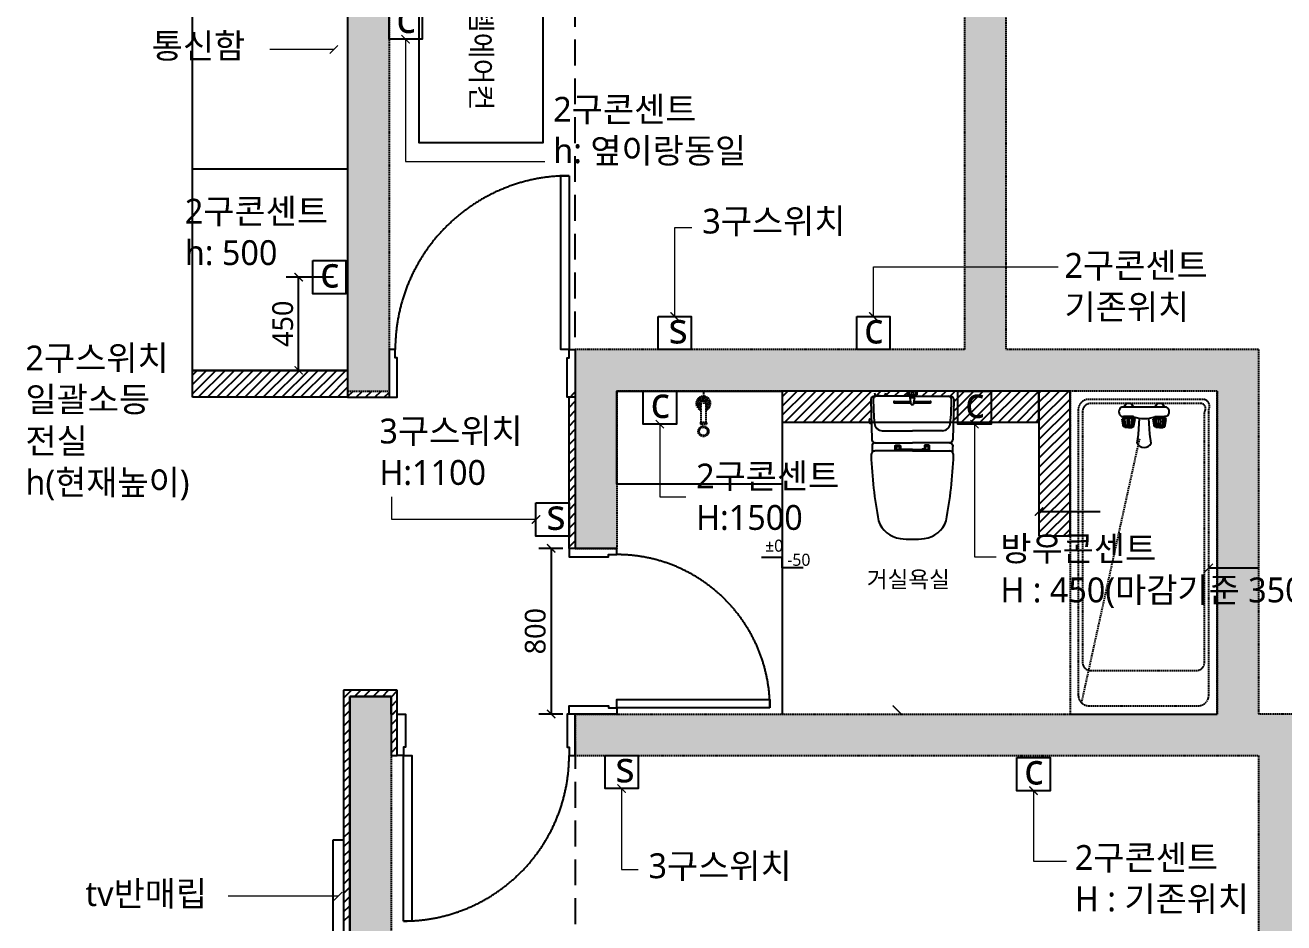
# Model space of a CAD drawing. Header units: millimetres. Extents: x 512 to 764439, y -71 to 559481.
# Drawn here: x 381699 to 387779, y 276392 to 280728 of the extents above; entities that cross this region are included whole.
import ezdxf

# ---------------------------------------------------------------- set-up
doc = ezdxf.new("R2010")
doc.units = ezdxf.units.MM
doc.header["$LTSCALE"] = 50
for name, pattern in [('CENTER2', [28.575, 19.05, -3.175, 3.175, -3.175]), ('HIDDEN', [0.375, 0.25, -0.125]), ('HIDDEN2', [0.1875, 0.125, -0.0625])]:
    doc.linetypes.add(name, pattern=pattern)
for name, color, linetype in [('#콘센트.스위치', 4, 'Continuous'), ('DIM', 7, 'Continuous'), ('fin', 5, 'Continuous'), ('hid', 8, 'HIDDEN2'), ('HL', 6, 'HIDDEN'), ('red', 10, 'Continuous'), ('WID', 4, 'Continuous')]:
    doc.layers.add(name, color=color, linetype=linetype)
doc.layers.add('text', color=7, linetype='Continuous', lineweight=0)
doc.styles.add('N 맑은고딕', font='malgun.ttf')
doc.styles.add('맑은 고딕', font='malgun.ttf')
doc.dimstyles.new('DH IN40', dxfattribs={"dimscale": 40, "dimtxt": 2.5, "dimasz": 1, "dimexe": 1.5, "dimexo": 1.5, "dimtad": 1, "dimdec": 7, "dimlunit": 6, "dimtxsty": '맑은 고딕', "dimblk": 'ARCHTICK', "dimcen": 2.5, "dimclrd": 256, "dimclre": 256, "dimclrt": 256, "dimadec": 0, "dimazin": 0, "dimtfac": 1, "dimtdec": 7, "dimtix": 1, "dimtmove": 0, "dimatfit": 3, "dimldrblk": 'ARCHTICK', "dimfxl": 1, "dimtfillclr": 1, "dimlwd": -1, "dimlwe": -1, "dimarcsym": 0})

# ---------------------------------------------------------------- blocks, each defined once
blk = doc.blocks.new('1232144')
at = {"layer": 'red', "linetype": 'Continuous'}
blk.add_lwpolyline([(363577.2, 262665.7), (364577.2, 262665.7), (364577.2, 263265.7), (363577.2, 263265.7)], close=True, dxfattribs=at)
at = {"layer": 'text', "insert": (363669.9, 263016.7), "char_height": 100, "attachment_point": 1, "style": 'N 맑은고딕'}
blk.add_mtext_dynamic_manual_height_columns('시스템에어컨', width=3739.844, gutter_width=747, heights=[0], dxfattribs=at)
blk = doc.blocks.new('_ArchTick')
at = {"color": 0, "linetype": 'ByBlock', "const_width": 0.15}
blk.add_lwpolyline([(-0.5, -0.5), (0.5, 0.5)], dxfattribs=at)
blk = doc.blocks.new('*D1317')
at = {"layer": 'Defpoints', "color": 0, "linetype": 'Continuous', "transparency": 16777216}
for p in [(384356.6, 278200.4), (384240, 277400.4), (384356.6, 277400.4)]:
    blk.add_point(p, dxfattribs=at)
at = {"layer": 'DIM', "transparency": 16777216}
for p, q in [((384296.6, 278200.4), (384180, 278200.4)), ((384240, 278200.4), (384240, 277400.4)), ((384296.6, 277400.4), (384180, 277400.4))]:
    blk.add_line(p, q, dxfattribs=at)
at = {"layer": 'DIM', "linetype": 'Continuous', "transparency": 16777216, "xscale": 40, "yscale": 40, "zscale": 40}
for p, rotation in [((384240, 278200.4), 90), ((384240, 277400.4), 270)]:
    blk.add_blockref('_ArchTick', p, dxfattribs=dict(at, rotation=rotation))
at = {"layer": 'DIM', "linetype": 'Continuous', "transparency": 16777216, "insert": (384163.3, 277800.4), "char_height": 100, "attachment_point": 5, "rotation": 90, "style": '맑은 고딕'}
blk.add_mtext('800', dxfattribs=at)
blk = doc.blocks.new('A$C4B2D31F0')
for p, q in [((168.9, 707.3), (216.9, 707.3)), ((192.9, 707.3), (192.9, 716))]:
    blk.add_line(p, q)
at = {"layer": 'fin', "color": 4}
for p, q in [((185, 690.9), (20.4, 690.9)), ((37.2, 692.3), (24.7, 692.3)), ((37.2, 692.3), (49.7, 692.3)), ((200.9, 690.9), (365.5, 690.9)), ((47.7, 523.7), (192.9, 523.7)), ((338.2, 523.7), (192.9, 523.7)), ((12.6, 465.9), (192.9, 465.9)), ((192.9, 426.6), (13.7, 426.6)), ((373.3, 465.9), (192.9, 465.9)), ((192.9, 426.6), (372.2, 426.6))]:
    blk.add_line(p, q, dxfattribs=at)
for points in [[(20.4, 690.9), (7.9, 690.9, 0.421209), (-7.1, 675.5), (-2.4, 480.5, 0.001659)], [(365.5, 690.9), (378, 690.9, -0.421209), (392.9, 675.5), (388.3, 480.5, -0.001659)], [(12.6, 465.9, 0.371724), (-1.8, 451.2, 0.003515), (-1, 420.3, 0.320541)], [(373.3, 465.9, -0.371724), (387.7, 451.2, -0.003515), (386.9, 420.3, -0.320541)]]:
    blk.add_lwpolyline(points, format="xyb", dxfattribs=at)
for centre, radius, start, end in [((1004.3, 663.1), 1000, 179.31159, 185.94375), ((20.4, 674.9), 16, 90, 179.31159), ((24.7, 707.3), 15, 180, 270), ((49.7, 707.3), 15, 270, 0), ((365.5, 674.9), 16, 0.68841, 90), ((-618.4, 663.1), 1000, 354.05625, 0.68841), ((49.4, 563.7), 40, 185.94375, 267.51291), ((336.5, 563.7), 40, 272.48709, 354.05625), ((13.7, 406.6), 20, 90, 182.3333), ((12.6, 480.9), 15, 181.36509, 270), ((372.2, 406.6), 20, 357.6667, 90), ((373.3, 480.9), 15, 270, 358.63491), ((2197.7, 495.6), 2205.9, 182.3333, 190.60807), ((-1811.8, 495.6), 2205.9, 349.39193, 357.6667), ((148.7, 128.9), 125.5, 198.2964, 263.42408), ((237.2, 128.9), 125.5, 276.57592, 341.7036), ((192.9, 405.9), 405.9, 261.69926, 270), ((192.9, 405.9), 405.9, 270, 278.30074)]:
    blk.add_arc(centre, radius, start, end, dxfattribs=at)
at = {"layer": 'HL', "linetype": 'Continuous'}
for p, q in [((168.9, 697.3), (168.9, 707.3)), ((168.9, 697.3), (216.9, 697.3)), ((186, 692.5), (180.6, 697.3)), ((181.6, 685.5), (186, 692.5)), ((187, 651.2), (181.6, 685.5)), ((181.6, 685.5), (204.3, 685.5)), ((186, 692.5), (199.9, 692.5)), ((198.9, 651.2), (204.3, 685.5)), ((199.9, 692.5), (205.3, 697.3)), ((204.3, 685.5), (199.9, 692.5)), ((216.9, 697.3), (216.9, 707.3)), ((106.4, 666.3), (184.4, 666.3)), ((106.4, 659.3), (185.5, 659.3)), ((187, 651.2), (198.9, 651.2)), ((200.4, 659.3), (279.4, 659.3)), ((201.4, 666.3), (279.4, 666.3)), ((-16, 576.9), (-16, 564.8)), ((-12, 580.9), (-4.8, 580.9)), ((-12, 560.8), (-4.3, 560.8)), ((192.9, 433.7), (146.6, 433.7)), ((192.9, 433.7), (239.3, 433.7))]:
    blk.add_line(p, q, dxfattribs=at)
for points in [[(110.4, 426.6), (110.4, 450.8, -0.414214), (114.4, 454.8), (130.9, 454.8, -0.414214), (134.9, 450.8), (134.9, 435.2), (134.9, 426.6)], [(134.9, 435.2), (144.6, 435.2, -0.414214), (146.6, 433.2), (146.6, 426.6)], [(251, 435.2), (241.3, 435.2, 0.414214), (239.3, 433.2), (239.3, 426.6)], [(275.5, 426.6), (275.5, 450.8, 0.414214), (271.5, 454.8), (255, 454.8, 0.414214), (251, 450.8), (251, 435.2), (251, 426.6)]]:
    blk.add_lwpolyline(points, format="xyb", dxfattribs=at)
for centre in [(122.9, 440.9), (262.9, 440.9)]:
    blk.add_circle(centre, 8, dxfattribs=at)
for centre, radius, start, end in [((106.4, 662.8), 3.5, 90, 270), ((279.4, 662.8), 3.5, 270, 90), ((-12, 576.9), 4, 90, 180), ((-12, 564.8), 4, 180, 270)]:
    blk.add_arc(centre, radius, start, end, dxfattribs=at)
blk = doc.blocks.new('A$C50C81EA5')
at = {"layer": 'WID'}
for p, q in [((97, 213.3), (99.5, 213.3)), ((97, 195.5), (97, 213.3)), ((97, 213.3), (99.5, 213.3)), ((97, 195.5), (97, 213.3)), ((97, 195.5), (97, 177.7)), ((97, 195.5), (97, 177.7)), ((99.5, 220.2), (137.4, 226.4)), ((99.5, 220.2), (137.4, 226.4)), ((99.5, 220.2), (104, 214.9)), ((99.5, 195.5), (99.5, 220.2)), ((99.5, 220.2), (104, 214.9)), ((99.5, 195.5), (99.5, 220.2)), ((99.5, 195.5), (99.5, 170.7)), ((99.5, 195.5), (99.5, 170.7)), ((104, 214.9), (137.5, 218)), ((104, 214.9), (137.5, 218)), ((104, 214.9), (104, 209.5)), ((104, 214.9), (104, 209.5)), ((104, 200.4), (104, 195.5)), ((104, 200.4), (137, 200)), ((104, 200.4), (104, 195.5)), ((104, 200.4), (137, 200)), ((104, 190.5), (104, 195.5)), ((104, 190.5), (104, 195.5)), ((104, 190.5), (137, 190.1)), ((104, 190.5), (137, 190.1)), ((104.5, 209.7), (137, 212.6)), ((104.5, 209.7), (137, 212.6)), ((137.5, 218), (137, 212.6)), ((137.5, 218), (137, 212.6)), ((137, 200), (137, 195)), ((137, 200), (137, 195)), ((137, 190.1), (137, 195)), ((137, 190.1), (137, 195)), ((143.2, 219), (137.4, 226.4)), ((143.2, 219), (137.4, 226.4)), ((141.3, 221.4), (137.5, 218)), ((141.3, 221.4), (137.5, 218)), ((143.2, 219), (150.2, 219)), ((143.2, 171.1), (143.2, 219)), ((143.2, 219), (150.2, 219)), ((143.2, 171.1), (143.2, 219)), ((150.2, 228.6), (150.2, 219)), ((150.2, 228.6), (150.2, 219)), ((150.2, 171.1), (150.2, 219)), ((150.2, 171.1), (150.2, 219)), ((195.3, 12), (195.3, 228.1)), ((195.3, 12), (195.3, 228.1)), ((212.4, 207.5), (195.3, 218.4)), ((212.4, 207.5), (195.3, 218.4)), ((212.4, 182.5), (195.3, 171.6)), ((212.4, 182.5), (195.3, 171.6)), ((212.4, 182.5), (212.4, 207.5)), ((212.4, 182.5), (212.4, 207.5)), ((21.3, 153.8), (62, 147.2)), ((21.3, 153.8), (62, 147.2)), ((62, 147.2), (141.5, 142.7)), ((62, 147.2), (141.5, 142.7)), ((97, 177.7), (99.5, 177.7)), ((97, 177.7), (99.5, 177.7)), ((99.5, 170.7), (104, 176)), ((99.5, 170.7), (104, 176)), ((99.5, 170.7), (137.4, 163.7)), ((99.5, 170.7), (137.4, 163.7)), ((104, 176), (104, 181.4)), ((104, 176), (104, 181.4)), ((104, 176), (137.5, 172.1)), ((104, 176), (137.5, 172.1)), ((104.5, 181.2), (137, 177.4)), ((104.5, 181.2), (137, 177.4)), ((137.5, 172.1), (137, 177.4)), ((137.5, 172.1), (137, 177.4)), ((143.2, 171.1), (137.4, 163.7)), ((143.2, 171.1), (137.4, 163.7)), ((141.3, 168.6), (137.5, 172.1)), ((141.3, 168.6), (137.5, 172.1)), ((143.2, 171.1), (150.2, 171.1)), ((143.2, 171.1), (150.2, 171.1)), ((20.3, 86.2), (64.1, 93.2)), ((20.3, 86.2), (64.1, 93.2)), ((64.1, 93.2), (141.5, 97.7)), ((64.1, 93.2), (141.5, 97.7)), ((97, 63.3), (99.5, 63.3)), ((97, 45.5), (97, 63.3)), ((97, 63.3), (99.5, 63.3)), ((97, 45.5), (97, 63.3)), ((99.5, 70.2), (137.4, 76.4)), ((99.5, 70.2), (137.4, 76.4)), ((99.5, 70.2), (104, 64.9)), ((99.5, 45.5), (99.5, 70.2)), ((99.5, 70.2), (104, 64.9)), ((99.5, 45.5), (99.5, 70.2)), ((104, 64.9), (137.5, 68)), ((104, 64.9), (137.5, 68)), ((104, 64.9), (104, 59.5)), ((104, 64.9), (104, 59.5)), ((104.5, 59.7), (137, 62.6)), ((104.5, 59.7), (137, 62.6)), ((137.5, 68), (137, 62.6)), ((137.5, 68), (137, 62.6)), ((143.2, 69), (137.4, 76.4)), ((143.2, 69), (137.4, 76.4)), ((141.3, 71.4), (137.5, 68)), ((141.3, 71.4), (137.5, 68)), ((143.2, 69), (150.2, 69)), ((143.2, 21.1), (143.2, 69)), ((143.2, 69), (150.2, 69)), ((143.2, 21.1), (143.2, 69)), ((150.2, 69), (150.2, 21.1)), ((150.2, 69), (150.2, 21.1)), ((212.4, 57.5), (195.3, 68.4)), ((212.4, 57.5), (195.3, 68.4)), ((97, 45.5), (97, 27.7)), ((97, 45.5), (97, 27.7)), ((97, 27.7), (99.5, 27.7)), ((97, 27.7), (99.5, 27.7)), ((99.5, 45.5), (99.5, 20.7)), ((99.5, 45.5), (99.5, 20.7)), ((99.5, 20.7), (104, 26)), ((99.5, 20.7), (104, 26)), ((99.5, 20.7), (137.4, 13.7)), ((99.5, 20.7), (137.4, 13.7)), ((104, 50.4), (104, 45.5)), ((104, 50.4), (137, 50)), ((104, 50.4), (104, 45.5)), ((104, 50.4), (137, 50)), ((104, 40.5), (104, 45.5)), ((104, 40.5), (104, 45.5)), ((104, 40.5), (137, 40.1)), ((104, 40.5), (137, 40.1)), ((104, 26), (104, 31.4)), ((104, 26), (104, 31.4)), ((104, 26), (137.5, 22.1)), ((104, 26), (137.5, 22.1)), ((104.5, 31.2), (137, 27.4)), ((104.5, 31.2), (137, 27.4)), ((137, 50), (137, 45)), ((137, 50), (137, 45)), ((137, 40.1), (137, 45)), ((137, 40.1), (137, 45)), ((137.5, 22.1), (137, 27.4)), ((137.5, 22.1), (137, 27.4)), ((143.2, 21.1), (137.4, 13.7)), ((143.2, 21.1), (137.4, 13.7)), ((141.3, 18.6), (137.5, 22.1)), ((141.3, 18.6), (137.5, 22.1)), ((143.2, 21.1), (150.2, 21.1)), ((143.2, 21.1), (150.2, 21.1)), ((150.2, 11.4), (150.2, 21.1)), ((150.2, 11.4), (150.2, 21.1)), ((212.4, 32.5), (195.3, 21.6)), ((212.4, 32.5), (195.3, 21.6)), ((212.4, 32.5), (212.4, 57.5)), ((212.4, 32.5), (212.4, 57.5))]:
    blk.add_line(p, q, dxfattribs=at)
for centre, radius, start, end in [((106.7, 204.9), 5.27, 114.69505, 239.72272), ((106.7, 204.9), 5.27, 114.69505, 239.72272), ((106.7, 186), 5.27, 120.27728, 245.30495), ((106.7, 186), 5.27, 120.27728, 245.30495), ((134.7, 206.3), 6.74, 289.97484, 70.02516), ((134.7, 206.3), 6.74, 289.97484, 70.02516), ((134.7, 183.8), 6.74, 289.97484, 70.02516), ((134.7, 183.8), 6.74, 289.97484, 70.02516), ((172.6, 215.7), 25.9, 28.66685, 149.99012), ((172.6, 215.7), 25.9, 28.66685, 149.99012), ((37.9, 119.7), 37.9, 116.0462, 242.3329), ((37.9, 119.7), 37.9, 116.0462, 242.3329), ((302.7, 120), 162.8, 161.71196, 198.28804), ((302.7, 120), 162.8, 161.71196, 198.28804), ((134.7, 56.3), 6.74, 289.97484, 70.02516), ((134.7, 56.3), 6.74, 289.97484, 70.02516), ((106.7, 54.9), 5.27, 114.69505, 239.72272), ((106.7, 54.9), 5.27, 114.69505, 239.72272), ((106.7, 36), 5.27, 120.27728, 245.30495), ((106.7, 36), 5.27, 120.27728, 245.30495), ((134.7, 33.8), 6.74, 289.97484, 70.02516), ((134.7, 33.8), 6.74, 289.97484, 70.02516), ((172.6, 24.4), 25.9, 210.00988, 331.33315), ((172.6, 24.4), 25.9, 210.00988, 331.33315)]:
    blk.add_arc(centre, radius, start, end, dxfattribs=at)
blk = doc.blocks.new('234234')
at = {"layer": '#콘센트.스위치', "color": 5, "linetype": 'Continuous'}
blk.add_lwpolyline([(382100, 280800), (382260, 280800), (382260, 280640), (382100, 280640)], close=True, dxfattribs=at)
at = {"layer": '#콘센트.스위치', "color": 5, "linetype": 'Continuous', "insert": (382135, 280820), "char_height": 150, "attachment_point": 1, "style": 'N 맑은고딕'}
blk.add_mtext_dynamic_manual_height_columns('c', width=160, gutter_width=750, heights=[0], dxfattribs=at)
blk = doc.blocks.new('*D1332')
at = {"layer": 'Defpoints', "color": 0, "linetype": 'Continuous', "transparency": 16777216}
for p in [(383020, 279510.4), (383248.6, 279510.4), (383248.6, 279060.4)]:
    blk.add_point(p, dxfattribs=at)
at = {"layer": 'DIM', "transparency": 16777216}
for p, q in [((383188.6, 279510.4), (382960, 279510.4)), ((383020, 279060.4), (383020, 279510.4)), ((383188.6, 279060.4), (382960, 279060.4))]:
    blk.add_line(p, q, dxfattribs=at)
at = {"layer": 'DIM', "linetype": 'Continuous', "transparency": 16777216, "xscale": 40, "yscale": 40, "zscale": 40}
for p, rotation in [((383020, 279510.4), 90), ((383020, 279060.4), 270)]:
    blk.add_blockref('_ArchTick', p, dxfattribs=dict(at, rotation=rotation))
at = {"layer": 'DIM', "linetype": 'Continuous', "transparency": 16777216, "insert": (382943.3, 279285.4), "char_height": 100, "attachment_point": 5, "rotation": 90, "style": '맑은 고딕'}
blk.add_mtext('450', dxfattribs=at)
blk = doc.blocks.new('12344')
at = {"layer": '#콘센트.스위치', "color": 5, "linetype": 'Continuous'}
blk.add_lwpolyline([(381780, 280800), (381940, 280800), (381940, 280640), (381780, 280640)], close=True, dxfattribs=at)
at = {"layer": '#콘센트.스위치', "color": 5, "linetype": 'Continuous', "insert": (381830, 280820), "char_height": 150, "attachment_point": 1, "style": 'N 맑은고딕'}
blk.add_mtext_dynamic_manual_height_columns('s', width=160, gutter_width=750, heights=[0], dxfattribs=at)

msp = doc.modelspace()

# ---------------------------------------------------------------- hatches: boundary and pattern name
at = {"layer": 'hid', "linetype": 'Continuous'}
h = msp.add_hatch(color=256, dxfattribs=at)
h.dxf.hatch_style = 1
h.paths.add_polyline_path([(381456.5943044, 283770.37295821), (381456.5943044, 284100.37295821), (381226.5943044, 284100.37295821), (381226.5943044, 278960.37295821), (381456.5943044, 278960.37295821)])
h.paths.add_polyline_path([(380306.5943044, 282600.37295821), (378966.5943044, 282600.37295821), (378966.5943044, 282400.37295821), (380306.5943044, 282400.37295821)])
h.paths.add_polyline_path([(378066.5943044, 282600.37295821), (377056.5943044, 282600.37295821), (377056.5943044, 281570.37295821), (375726.5943044, 281570.37295821), (375726.5943044, 283900.37295821), (376926.5943044, 283900.37295821), (376926.5943044, 284100.37295821), (375526.5943044, 284100.37295821), (375526.5943044, 280790.37295821), (374426.5943044, 280790.37295821), (374426.5943044, 279410.37295821), (374626.5943044, 279410.37295821), (374626.5943044, 280590.37295821), (377086.5943044, 280590.37295821), (377086.5943044, 279270.37295821), (376856.5943044, 279270.37295821), (376856.5943044, 279090.37295821), (377116.5943044, 279090.37295821), (377956.5943044, 279090.37295821), (377956.5943044, 279270.37295821), (377256.5943044, 279270.37295821), (377256.5943044, 282400.37295821), (378066.5943044, 282400.37295821)])
h.paths.add_polyline_path([(376856.5943044, 281370.37295821), (376856.5943044, 280790.37295821), (375726.5943044, 280790.37295821), (375726.5943044, 281370.37295821)], flags=16)
h.paths.add_polyline_path([(377056.5943044, 277810.37295821), (377056.5943044, 278170.37295821), (376856.5943044, 278170.37295821), (376856.5943044, 277810.37295821), (375876.5943044, 277810.37295821), (375876.5943044, 277610.37295821), (377056.5943044, 277610.37295821)])
h.paths.add_polyline_path([(374976.5943044, 277810.37295821), (374626.5943044, 277810.37295821), (374626.5943044, 278850.37295821), (374426.5943044, 278850.37295821), (374426.5943044, 277810.37295821), (373516.5943044, 277810.37295821), (373516.5943044, 272380.37295821), (375906.5943044, 272380.37295821), (375906.5943044, 273440.37295821), (375486.5943044, 273440.37295821), (375486.5943044, 273960.37295821), (375986.5943044, 273960.37295821), (375986.5943044, 274160.37295821), (375266.5943044, 274160.37295821), (375266.5943044, 273960.37295821), (375266.5943044, 272580.37295821), (373716.5943044, 272580.37295821), (373716.5943044, 273960.37295821), (374486.5943044, 273960.37295821), (374486.5943044, 274160.37295821), (373836.5943044, 274160.37295821), (373836.5943044, 277610.37295821), (374626.5943044, 277610.37295821), (374976.5943044, 277610.37295821)])
h.paths.add_polyline_path([(378286.5943044, 277810.37295821), (378056.5943044, 277810.37295821), (378056.5943044, 273860.37295821), (378286.5943044, 273860.37295821)])
h.paths.add_polyline_path([(378286.5943044, 272910.37295821), (378086.5943044, 272910.37295821), (378086.5943044, 272820.37295821), (377416.5943044, 272820.37295821), (377416.5943044, 272620.37295821), (378086.5943044, 272620.37295821), (378086.5943044, 272380.37295821), (378286.5943044, 272380.37295821)])
h.paths.add_polyline_path([(383466.5943044, 277485.37295821), (383266.5943044, 277485.37295821), (383266.5943044, 273825.37295821), (383466.5943044, 273825.37295821), (383466.5943044, 273900.37295821), (384016.5943044, 273900.37295821), (384016.5943044, 274100.37295821), (383466.5943044, 274100.37295821)])
h.paths.add_polyline_path([(384126.5943044, 272780.37295821), (383466.5943044, 272780.37295821), (383466.5943044, 272935.37295821), (383266.5943044, 272935.37295821), (383266.5943044, 272380.37295821), (383466.5943044, 272380.37295821), (383466.5943044, 272580.37295821), (384126.5943044, 272580.37295821)])
h.paths.add_polyline_path([(387856.5943044, 277400.37295821), (387656.5943044, 277400.37295821), (387656.5943044, 279160.37295821), (386436.5943044, 279160.37295821), (386436.5943044, 282180.37295821), (384936.5943044, 282180.37295821), (384936.5943044, 281980.37295821), (386236.5943044, 281980.37295821), (386236.5943044, 279160.37295821), (384356.5943044, 279160.37295821), (384356.5943044, 278960.37295821), (384356.5943044, 278200.37295821), (384556.5943044, 278200.37295821), (384556.5943044, 278960.37295821), (387456.5943044, 278960.37295821), (387456.5943044, 277400.37295821), (386746.5943044, 277400.37295821), (384556.5943044, 277400.37295821), (384356.5943044, 277400.37295821), (384356.5943044, 277200.37295821), (387656.5943044, 277200.37295821), (387656.5943044, 274100.37295821), (386476.5943044, 274100.37295821), (386476.5943044, 273900.37295821), (387726.5943044, 273900.37295821), (387726.5943044, 272780.37295821), (386476.5943044, 272780.37295821), (386476.5943044, 272580.37295821), (387856.5943044, 272580.37295821)])
h.paths.add_polyline_path([(383456.5943044, 281980.37295821), (383586.5943044, 281980.37295821), (383586.5943044, 282180.37295821), (382906.5943044, 282180.37295821), (382906.5943044, 281980.37295821), (383256.5943044, 281980.37295821), (383256.5943044, 278960.37295821), (383456.5943044, 278960.37295821)])
h.paths.add_polyline_path([(385136.5943044, 283770.37295821), (384936.5943044, 283770.37295821), (384936.5943044, 283180.37295821), (385136.5943044, 283180.37295821)])

# ---------------------------------------------------------------- linework, layer by layer
at = {"layer": 'DIM', "linetype": 'Continuous'}
msp.add_lwpolyline([(383186.56486076, 276791.84462965), (383236.5943044, 276791.84462965), (383236.5943044, 274887.37839144), (383186.56486076, 274887.37839144)], close=True, dxfattribs=at)
at = {"layer": 'hid'}
for p, q in [((386436.5943044, 282180.37295821), (386436.5943044, 279160.37295821)), ((383256.5943044, 281980.37295821), (383256.5943044, 278960.37295821)), ((383456.5943044, 281980.37295821), (383456.5943044, 278960.37295821)), ((386236.5943044, 281980.37295821), (386236.5943044, 279160.37295821)), ((386236.5943044, 279160.37295821), (384356.5943044, 279160.37295821)), ((384356.5943044, 279160.37295821), (384356.5943044, 278960.37295821)), ((387656.5943044, 279160.37295821), (386436.5943044, 279160.37295821)), ((387656.5943044, 279160.37295821), (387656.5943044, 277400.37295821)), ((383256.5943044, 278960.37295821), (383456.5943044, 278960.37295821)), ((384356.5943044, 278960.37295821), (384356.5943044, 278200.37295821)), ((387456.5943044, 278960.37295821), (384556.5943044, 278960.37295821)), ((384556.5943044, 278960.37295821), (384556.5943044, 278200.37295821)), ((384975.22292834, 278960.37295821), (384975.22292834, 278895.37295821)), ((387456.5943044, 278960.37295821), (387456.5943044, 277400.37295821)), ((384356.5943044, 278200.37295821), (384556.5943044, 278200.37295821)), ((383266.5943044, 277485.37295821), (383266.5943044, 273825.37295821)), ((383466.5943044, 277485.37295821), (383266.5943044, 277485.37295821)), ((383466.5943044, 277485.37295821), (383466.5943044, 274100.37295821)), ((383466.5943044, 277485.37295821), (383466.5943044, 274100.37295821)), ((384356.5943044, 277400.37295821), (384556.5943044, 277400.37295821)), ((384356.5943044, 277400.37295821), (384356.5943044, 277200.37295821)), ((384556.5943044, 277400.37295821), (387456.5943044, 277400.37295821)), ((387856.5943044, 277400.37295821), (387656.5943044, 277400.37295821)), ((384356.5943044, 277200.37295821), (387656.5943044, 277200.37295821)), ((387656.5943044, 277200.37295821), (387656.5943044, 274100.37295821))]:
    msp.add_line(p, q, dxfattribs=at)
at = {"layer": 'hid', "ltscale": 20}
for p, q in [((384356.5943044, 279220.37295821), (384356.5943044, 282040.37295821)), ((384356.5943044, 279220.37295821), (384356.5943044, 282040.37295821)), ((384356.5943044, 277260.37295821), (384356.5943044, 274160.37295821)), ((384356.5943044, 277260.37295821), (384356.5943044, 274160.37295821))]:
    msp.add_line(p, q, dxfattribs=at)
at = {"layer": 'hid', "linetype": 'Continuous'}
for p, q in [((382506.5943044, 279060.37295821), (382506.5943044, 281980.37295821)), ((383256.5943044, 281980.37295821), (383256.5943044, 279060.37295821)), ((382506.5943044, 280033.70629155), (383256.5943044, 280033.70629155)), ((383256.5943044, 279060.37295821), (382506.5943044, 279060.37295821)), ((382506.5943044, 279060.37295821), (383256.5943044, 279060.37295821)), ((382506.5943044, 279060.37295821), (383256.5943044, 279060.37295821)), ((382506.5943044, 278930.37295821), (382506.5943044, 279060.37295821)), ((383256.5943044, 279060.37295821), (383256.5943044, 278930.37295821)), ((383256.5943044, 278930.37295821), (382506.5943044, 278930.37295821)), ((383256.5943044, 278930.37295821), (383456.5943044, 278930.37295821)), ((383456.5943044, 278960.37295821), (383456.5943044, 278930.37295821)), ((384326.5943044, 278200.37295821), (384326.5943044, 278930.37295821)), ((384356.5943044, 278930.37295821), (384356.5943044, 278200.37295821)), ((386596.5943044, 278960.37295821), (385356.5943044, 278960.37295821)), ((385356.5943044, 278960.37295821), (385356.5943044, 278810.37295821)), ((386746.5943044, 278960.37295821), (386596.5943044, 278960.37295821)), ((386596.5943044, 278960.37295821), (386596.5943044, 278260.37295821)), ((386596.5943044, 278810.37295821), (386596.5943044, 278960.37295821)), ((386746.5943044, 278260.37295821), (386746.5943044, 278960.37295821)), ((385356.5943044, 278810.37295821), (386596.5943044, 278810.37295821)), ((386596.5943044, 278260.37295821), (386746.5943044, 278260.37295821)), ((384356.5943044, 278200.37295821), (384326.5943044, 278200.37295821)), ((385356.5943044, 278156.95203025), (385256.5943044, 278156.95203025)), ((385356.5943044, 278106.95203025), (385356.5943044, 278156.95203025)), ((385456.5943044, 278106.95203025), (385356.5943044, 278106.95203025)), ((383496.5943044, 277515.37295821), (383236.5943044, 277515.37295821)), ((383236.5943044, 277515.37295821), (383236.5943044, 274060.37295821)), ((383266.5943044, 277515.37295821), (383236.5943044, 277515.37295821)), ((383236.5943044, 277515.37295821), (383236.5943044, 274060.37295821)), ((383466.5943044, 277515.37295821), (383266.5943044, 277515.37295821)), ((383466.5943044, 277485.37295821), (383266.5943044, 277485.37295821)), ((383266.5943044, 277485.37295821), (383266.5943044, 274060.37295821)), ((383266.5943044, 277485.37295821), (383466.5943044, 277485.37295821)), ((383266.5943044, 274060.37295821), (383266.5943044, 277485.37295821)), ((383496.5943044, 277515.37295821), (383466.5943044, 277515.37295821)), ((383466.5943044, 277400.37295821), (383466.5943044, 277485.37295821)), ((383466.5943044, 277485.37295821), (383466.5943044, 277200.37295821)), ((383496.5943044, 277400.37295821), (383496.5943044, 277515.37295821)), ((383496.5943044, 277200.37295821), (383496.5943044, 277515.37295821)), ((383466.5943044, 277200.37295821), (383496.5943044, 277200.37295821))]:
    msp.add_line(p, q, dxfattribs=at)
at = {"layer": 'hid', "color": 244, "linetype": 'Continuous', "true_color": 0x991b1e, "transparency": 33554559}
for p, q in [((382506.5943044, 279036.77653236), (382530.19073025, 279060.37295821)), ((382506.5943044, 278991.87525176), (382575.09201086, 279060.37295821)), ((382506.5943044, 278946.97397115), (382619.99329146, 279060.37295821)), ((382534.89457207, 278930.37295821), (382664.89457207, 279060.37295821)), ((382579.79585267, 278930.37295821), (382709.79585267, 279060.37295821)), ((382624.69713328, 278930.37295821), (382754.69713328, 279060.37295821)), ((382669.59841388, 278930.37295821), (382799.59841388, 279060.37295821)), ((382714.49969449, 278930.37295821), (382844.49969449, 279060.37295821)), ((382759.40097509, 278930.37295821), (382889.40097509, 279060.37295821)), ((382804.3022557, 278930.37295821), (382934.3022557, 279060.37295821)), ((382849.2035363, 278930.37295821), (382979.2035363, 279060.37295821)), ((382894.10481691, 278930.37295821), (383024.10481691, 279060.37295821)), ((382939.00609751, 278930.37295821), (383069.00609751, 279060.37295821)), ((382983.90737812, 278930.37295821), (383113.90737812, 279060.37295821)), ((383028.80865873, 278930.37295821), (383158.80865873, 279060.37295821)), ((383073.70993933, 278930.37295821), (383203.70993933, 279060.37295821)), ((383118.61121994, 278930.37295821), (383248.61121994, 279060.37295821)), ((383163.51250054, 278930.37295821), (383256.5943044, 279023.45476207)), ((383208.41378115, 278930.37295821), (383256.5943044, 278978.55348147)), ((383253.31506175, 278930.37295821), (383256.5943044, 278933.65220086)), ((383256.5943044, 278933.65220086), (383283.31506175, 278960.37295821)), ((383298.21634236, 278930.37295821), (383328.21634236, 278960.37295821)), ((383343.11762296, 278930.37295821), (383373.11762296, 278960.37295821)), ((383388.01890357, 278930.37295821), (383418.01890357, 278960.37295821)), ((383432.92018417, 278930.37295821), (383456.5943044, 278954.04707844)), ((384326.5943044, 278926.02146633), (384356.5943044, 278956.02146633)), ((385356.5943044, 278932.93373761), (385384.033525, 278960.37295821)), ((385356.5943044, 278888.032457), (385428.93480561, 278960.37295821)), ((385356.5943044, 278843.1311764), (385473.83608621, 278960.37295821)), ((385368.73736682, 278810.37295821), (385518.73736682, 278960.37295821)), ((385413.63864743, 278810.37295821), (385563.63864743, 278960.37295821)), ((385458.53992803, 278810.37295821), (385608.53992803, 278960.37295821)), ((385503.44120864, 278810.37295821), (385653.44120864, 278960.37295821)), ((385548.34248924, 278810.37295821), (385698.34248924, 278960.37295821)), ((385593.24376985, 278810.37295821), (385743.24376985, 278960.37295821)), ((385638.14505045, 278810.37295821), (385788.14505045, 278960.37295821)), ((385807.89078986, 278935.21741701), (385833.04633106, 278960.37295821)), ((385852.79207046, 278935.21741701), (385877.94761166, 278960.37295821)), ((385897.69335107, 278935.21741701), (385922.84889227, 278960.37295821)), ((385942.59463167, 278935.21741701), (385967.75017287, 278960.37295821)), ((386003.89697177, 278951.61847651), (386012.65145348, 278960.37295821)), ((386032.39719288, 278935.21741701), (386057.55273408, 278960.37295821)), ((386077.29847349, 278935.21741701), (386102.45401469, 278960.37295821)), ((386122.19975409, 278935.21741701), (386147.3552953, 278960.37295821)), ((386167.1010347, 278935.21741701), (386192.2565759, 278960.37295821)), ((386182.33906798, 278815.75160848), (386326.96041772, 278960.37295821)), ((386183.43517665, 278861.74899775), (386282.05913711, 278960.37295821)), ((386184.53128531, 278907.74638701), (386237.15785651, 278960.37295821)), ((386221.86169832, 278810.37295821), (386371.86169832, 278960.37295821)), ((386266.76297893, 278810.37295821), (386416.76297893, 278960.37295821)), ((386311.66425953, 278810.37295821), (386461.66425953, 278960.37295821)), ((386356.56554014, 278810.37295821), (386506.56554014, 278960.37295821)), ((386401.46682074, 278810.37295821), (386551.46682074, 278960.37295821)), ((386446.36810135, 278810.37295821), (386596.36810135, 278960.37295821)), ((386596.5943044, 278950.95743607), (386606.00982655, 278960.37295821)), ((386596.5943044, 278906.05615546), (386650.91110715, 278960.37295821)), ((386596.5943044, 278861.15487485), (386695.81238776, 278960.37295821)), ((386596.5943044, 278816.25359425), (386740.71366836, 278960.37295821)), ((386596.5943044, 278771.35231364), (386746.5943044, 278921.35231364)), ((384326.5943044, 278881.12018573), (384356.5943044, 278911.12018573)), ((384326.5943044, 278836.21890512), (384356.5943044, 278866.21890512)), ((385683.04633106, 278810.37295821), (385784.99948476, 278912.32611192)), ((385727.94761166, 278810.37295821), (385786.04456922, 278868.46991577)), ((386491.26938195, 278810.37295821), (386596.5943044, 278915.69788066)), ((386536.17066256, 278810.37295821), (386596.5943044, 278870.79660005)), ((386596.5943044, 278726.45103304), (386746.5943044, 278876.45103304)), ((384326.5943044, 278791.31762452), (384356.5943044, 278821.31762452)), ((385772.84889227, 278810.37295821), (385775.86620653, 278813.39027247)), ((386581.07194316, 278810.37295821), (386596.5943044, 278825.89531945)), ((386596.5943044, 278681.54975243), (386746.5943044, 278831.54975243)), ((384326.5943044, 278746.41634391), (384356.5943044, 278776.41634391)), ((386596.5943044, 278636.64847183), (386746.5943044, 278786.64847183)), ((386596.5943044, 278591.74719122), (386746.5943044, 278741.74719122)), ((384326.5943044, 278701.51506331), (384356.5943044, 278731.51506331)), ((384326.5943044, 278656.6137827), (384356.5943044, 278686.6137827)), ((386596.5943044, 278546.84591062), (386746.5943044, 278696.84591062)), ((384326.5943044, 278611.7125021), (384356.5943044, 278641.7125021)), ((386596.5943044, 278501.94463001), (386746.5943044, 278651.94463001)), ((384326.5943044, 278566.81122149), (384356.5943044, 278596.81122149)), ((386596.5943044, 278457.04334941), (386746.5943044, 278607.04334941)), ((386596.5943044, 278412.1420688), (386746.5943044, 278562.1420688)), ((384326.5943044, 278521.90994088), (384356.5943044, 278551.90994088)), ((384326.5943044, 278477.00866028), (384356.5943044, 278507.00866028)), ((386596.5943044, 278367.2407882), (386746.5943044, 278517.2407882)), ((384326.5943044, 278432.10737967), (384356.5943044, 278462.10737967)), ((386596.5943044, 278322.33950759), (386746.5943044, 278472.33950759)), ((384326.5943044, 278387.20609907), (384356.5943044, 278417.20609907)), ((386596.5943044, 278277.43822699), (386746.5943044, 278427.43822699)), ((386624.43031623, 278260.37295821), (386746.5943044, 278382.53694638)), ((384326.5943044, 278342.30481846), (384356.5943044, 278372.30481846)), ((384326.5943044, 278297.40353786), (384356.5943044, 278327.40353786)), ((386669.33159684, 278260.37295821), (386746.5943044, 278337.63566577)), ((384326.5943044, 278252.50225725), (384356.5943044, 278282.50225725)), ((386714.23287744, 278260.37295821), (386746.5943044, 278292.73438517)), ((384326.5943044, 278207.60097665), (384356.5943044, 278237.60097665)), ((383236.5943044, 277476.81122149), (383275.15604112, 277515.37295821)), ((383236.5943044, 277476.81122149), (383275.15604112, 277515.37295821)), ((383236.5943044, 277431.90994088), (383266.5943044, 277461.90994088)), ((383236.5943044, 277431.90994088), (383266.5943044, 277461.90994088)), ((383290.05732173, 277485.37295821), (383320.05732173, 277515.37295821)), ((383290.05732173, 277485.37295821), (383320.05732173, 277515.37295821)), ((383334.95860233, 277485.37295821), (383364.95860233, 277515.37295821)), ((383334.95860233, 277485.37295821), (383364.95860233, 277515.37295821)), ((383379.85988294, 277485.37295821), (383409.85988294, 277515.37295821)), ((383379.85988294, 277485.37295821), (383409.85988294, 277515.37295821)), ((383424.76116354, 277485.37295821), (383454.76116354, 277515.37295821)), ((383424.76116354, 277485.37295821), (383454.76116354, 277515.37295821)), ((383466.5943044, 277482.30481846), (383496.5943044, 277512.30481846)), ((383466.5943044, 277482.30481846), (383496.5943044, 277512.30481846)), ((383466.5943044, 277437.40353786), (383496.5943044, 277467.40353786)), ((383466.5943044, 277437.40353786), (383496.5943044, 277467.40353786)), ((383236.5943044, 277387.00866028), (383266.5943044, 277417.00866028)), ((383236.5943044, 277387.00866028), (383266.5943044, 277417.00866028)), ((383466.5943044, 277392.50225725), (383496.5943044, 277422.50225725)), ((383474.46500536, 277400.37295821), (383496.5943044, 277422.50225725)), ((383236.5943044, 277342.10737967), (383266.5943044, 277372.10737967)), ((383236.5943044, 277342.10737967), (383266.5943044, 277372.10737967)), ((383466.5943044, 277347.60097665), (383496.5943044, 277377.60097665)), ((383236.5943044, 277297.20609907), (383266.5943044, 277327.20609907)), ((383236.5943044, 277297.20609907), (383266.5943044, 277327.20609907)), ((383236.5943044, 277252.30481846), (383266.5943044, 277282.30481846)), ((383236.5943044, 277252.30481846), (383266.5943044, 277282.30481846)), ((383466.5943044, 277302.69969604), (383496.5943044, 277332.69969604)), ((383466.5943044, 277257.79841544), (383496.5943044, 277287.79841544)), ((383236.5943044, 277207.40353786), (383266.5943044, 277237.40353786)), ((383236.5943044, 277207.40353786), (383266.5943044, 277237.40353786)), ((383466.5943044, 277212.89713483), (383496.5943044, 277242.89713483)), ((383236.5943044, 277162.50225725), (383266.5943044, 277192.50225725)), ((383236.5943044, 277162.50225725), (383266.5943044, 277192.50225725)), ((383236.5943044, 277117.60097665), (383266.5943044, 277147.60097665)), ((383236.5943044, 277117.60097665), (383266.5943044, 277147.60097665)), ((383236.5943044, 277072.69969604), (383266.5943044, 277102.69969604)), ((383236.5943044, 277072.69969604), (383266.5943044, 277102.69969604)), ((383236.5943044, 277027.79841544), (383266.5943044, 277057.79841544)), ((383236.5943044, 277027.79841544), (383266.5943044, 277057.79841544)), ((383236.5943044, 276982.89713483), (383266.5943044, 277012.89713483)), ((383236.5943044, 276982.89713483), (383266.5943044, 277012.89713483)), ((383236.5943044, 276937.99585423), (383266.5943044, 276967.99585423)), ((383236.5943044, 276937.99585423), (383266.5943044, 276967.99585423)), ((383236.5943044, 276893.09457362), (383266.5943044, 276923.09457362)), ((383236.5943044, 276893.09457362), (383266.5943044, 276923.09457362)), ((383236.5943044, 276848.19329302), (383266.5943044, 276878.19329302)), ((383236.5943044, 276848.19329302), (383266.5943044, 276878.19329302)), ((383236.5943044, 276803.29201241), (383266.5943044, 276833.29201241)), ((383236.5943044, 276803.29201241), (383266.5943044, 276833.29201241)), ((383236.5943044, 276758.3907318), (383266.5943044, 276788.3907318)), ((383236.5943044, 276758.3907318), (383266.5943044, 276788.3907318)), ((383236.5943044, 276713.4894512), (383266.5943044, 276743.4894512)), ((383236.5943044, 276713.4894512), (383266.5943044, 276743.4894512)), ((383236.5943044, 276668.58817059), (383266.5943044, 276698.58817059)), ((383236.5943044, 276668.58817059), (383266.5943044, 276698.58817059)), ((383236.5943044, 276623.68688999), (383266.5943044, 276653.68688999)), ((383236.5943044, 276623.68688999), (383266.5943044, 276653.68688999)), ((383236.5943044, 276578.78560938), (383266.5943044, 276608.78560938)), ((383236.5943044, 276578.78560938), (383266.5943044, 276608.78560938)), ((383236.5943044, 276533.88432878), (383266.5943044, 276563.88432878)), ((383236.5943044, 276533.88432878), (383266.5943044, 276563.88432878)), ((383236.5943044, 276488.98304817), (383266.5943044, 276518.98304817)), ((383236.5943044, 276488.98304817), (383266.5943044, 276518.98304817)), ((383236.5943044, 276444.08176757), (383266.5943044, 276474.08176757)), ((383236.5943044, 276444.08176757), (383266.5943044, 276474.08176757)), ((383236.5943044, 276399.18048696), (383266.5943044, 276429.18048696)), ((383236.5943044, 276399.18048696), (383266.5943044, 276429.18048696))]:
    msp.add_line(p, q, dxfattribs=at)
at = {"layer": 'hid', "linetype": 'ByBlock'}
msp.add_line((385356.5943044, 278960.37295821), (385356.5943044, 277400.37295821), dxfattribs=at)
at = {"layer": 'hid', "color": 8}
for p, q in [((384962.72292834, 278900.37296362), (384962.72282985, 278809.87296362)), ((384987.72292834, 278900.3729528), (384987.72282985, 278809.8729528)), ((384960.72282335, 278804.87295193), (384960.72282552, 278799.87295193)), ((384960.72282552, 278799.87296449), (384989.72282552, 278799.87295193)), ((384961.72282119, 278809.87295237), (384961.72282335, 278804.87295237)), ((384988.72282985, 278809.87295237), (384988.72282768, 278804.87295237)), ((384989.72282768, 278804.87295193), (384989.72282552, 278799.87295193))]:
    msp.add_line(p, q, dxfattribs=at)
at = {"layer": 'hid', "color": 251}
for p, q in [((384960.72282768, 278804.87296449), (384989.72282768, 278804.87295193)), ((384961.72282985, 278809.87296406), (384988.72282985, 278809.87295237)), ((387081.5943044, 278730.37295821), (386801.23896534, 277455.01761915)), ((387081.5943044, 278730.37295821), (386801.23896534, 277455.01761915))]:
    msp.add_line(p, q, dxfattribs=at)
at = {"layer": 'hid', "linetype": 'Continuous', "transparency": 33554687}
for points in [[(384326.5943044, 280000.37295821), (384326.5943044, 279160.37295821), (384286.5943044, 279160.37295821), (384286.5943044, 280000.37295821)], [(383456.5943044, 279160.37295821), (383456.5943044, 278930.37295821), (383496.5943044, 278930.37295821), (383496.5943044, 279120.37295821), (383486.5943044, 279120.37295821), (383486.5943044, 279160.37295821)], [(384356.5943044, 279160.37295821), (384356.5943044, 278930.37295821), (384316.5943044, 278930.37295821), (384316.5943044, 279120.37295821), (384326.5943044, 279120.37295821), (384326.5943044, 279160.37295821)], [(384556.5943044, 278200.37295821), (384326.5943044, 278200.37295821), (384326.5943044, 278160.37295821), (384516.5943044, 278160.37295821), (384516.5943044, 278170.37295821), (384556.5943044, 278170.37295821)], [(385296.5943044, 277430.37295821), (384556.5943044, 277430.37295821), (384556.5943044, 277470.37295821), (385296.5943044, 277470.37295821)], [(384556.5943044, 277400.37295821), (384326.5943044, 277400.37295821), (384326.5943044, 277440.37295821), (384516.5943044, 277440.37295821), (384516.5943044, 277430.37295821), (384556.5943044, 277430.37295821)], [(383496.5943044, 277200.37295821), (383496.5943044, 277400.37295821), (383536.5943044, 277400.37295821), (383536.5943044, 277240.37295821), (383526.5943044, 277240.37295821), (383526.5943044, 277200.37295821)], [(384356.5943044, 277200.37295821), (384356.5943044, 277400.37295821), (384316.5943044, 277400.37295821), (384316.5943044, 277240.37295821), (384326.5943044, 277240.37295821), (384326.5943044, 277200.37295821)], [(383526.5943044, 276400.37295821), (383526.5943044, 277200.37295821), (383566.5943044, 277200.37295821), (383566.5943044, 276400.37295821)]]:
    msp.add_lwpolyline(points, close=True, dxfattribs=at)
at = {"layer": 'hid', "linetype": 'Continuous'}
msp.add_lwpolyline([(385356.5943044, 278510.37295821), (384556.5943044, 278510.37295821), (384556.5943044, 278960.37295821), (385356.5943044, 278960.37295821)], close=True, dxfattribs=at)
at = {"layer": 'hid'}
msp.add_lwpolyline([(387456.5943044, 277400.37295821), (387456.5943044, 278960.37295821), (386746.5943044, 278960.37295821), (386746.5943044, 277400.37295821)], close=True, dxfattribs=at)
msp.add_lwpolyline([(387456.5943044, 277400.37295821), (387456.5943044, 278960.37295821), (386746.5943044, 278960.37295821), (386746.5943044, 277400.37295821)], close=True, dxfattribs=at)
at = {"layer": 'hid', "color": 8}
msp.add_lwpolyline([(387081.5943044, 278920.37295823), (386836.5943044, 278920.37295823, 0.4142135624), (386786.5943044, 278870.37295823), (386786.5943044, 277490.37295821, 0.4142135624), (386836.5943044, 277440.37295821), (387366.5943044, 277440.37295821, 0.4142135624), (387416.5943044, 277490.37295821), (387416.5943044, 278870.37295823, 0.5239433179), (387391.5943044, 278920.37295823), (387081.5943044, 278920.37295823)], format="xyb", close=True, dxfattribs=at)
msp.add_lwpolyline([(387081.5943044, 278920.37295823), (386836.5943044, 278920.37295823, 0.4142135624), (386786.5943044, 278870.37295823), (386786.5943044, 277490.37295821, 0.4142135624), (386836.5943044, 277440.37295821), (387366.5943044, 277440.37295821, 0.4142135624), (387416.5943044, 277490.37295821), (387416.5943044, 278870.37295823, 0.5239433179), (387391.5943044, 278920.37295823), (387081.5943044, 278920.37295823)], format="xyb", close=True, dxfattribs=at)
at = {"layer": 'hid', "color": 251}
msp.add_lwpolyline([(387081.5943044, 278900.37295823), (386846.5943044, 278900.37295823, 0.4142135624), (386806.5943044, 278860.37295823), (386806.5943044, 277650.37295821, 0.4142135624), (386846.5943044, 277610.37295821), (387356.5943044, 277610.37295821, 0.4142135624), (387396.5943044, 277650.37295821), (387396.5943044, 278860.37295823, 0.5484889334), (387381.5943044, 278900.37295823)], format="xyb", close=True, dxfattribs=at)
msp.add_lwpolyline([(387081.5943044, 278900.37295823), (386846.5943044, 278900.37295823, 0.4142135624), (386806.5943044, 278860.37295823), (386806.5943044, 277650.37295821, 0.4142135624), (386846.5943044, 277610.37295821), (387356.5943044, 277610.37295821, 0.4142135624), (387396.5943044, 277650.37295821), (387396.5943044, 278860.37295823, 0.5484889334), (387381.5943044, 278900.37295823)], format="xyb", close=True, dxfattribs=at)
at = {"layer": 'hid', "linetype": 'Continuous'}
for points in [[(386596.5943044, 278378.63548655), (386891.43269305, 278378.63548655)], [(387416.5943044, 278105.76496146), (387656.5943044, 278105.76496146)]]:
    msp.add_lwpolyline(points, dxfattribs=at)
at = {"layer": 'hid', "color": 8}
msp.add_circle((384975.22292834, 278765.37295821), 25, dxfattribs=at)
at = {"layer": 'hid', "color": 251}
msp.add_circle((384975.22292834, 278765.37295821), 20, dxfattribs=at)
at = {"layer": 'hid', "linetype": 'CENTER2', "ltscale": 20, "transparency": 33554687}
for centre, radius, start, end in [((384326.5943044, 279160.37295821), 840, 90, 180), ((384556.5943044, 277430.37295821), 740, 0, 90), ((383526.5943044, 277200.37295821), 800, 270, 0)]:
    msp.add_arc(centre, radius, start, end, dxfattribs=at)
at = {"layer": 'hid', "color": 8}
for radius, start, end in [(35, 290.924807626, 249.0751427635), (12.5, 359.9999751939, 179.9999751939)]:
    msp.add_arc((384975.22292834, 278900.37295821), radius, start, end, dxfattribs=at)
at = {"layer": 'hid', "color": 251}
for radius, start, end in [(30, 294.6242935494, 245.3756568408), (25, 299.9999751999, 239.9999751998), (18, 313.982938328, 226.0170120681)]:
    msp.add_arc((384975.22292834, 278900.37295821), radius, start, end, dxfattribs=at)

# ---------------------------------------------------------------- block references
at = {"layer": 'fin', "linetype": 'Continuous'}
for name, p in [('234234', (1356.5943044, 20)), ('234234', (988.61121994, -1209.62704179)), ('12344', (2976.5943044, -1479.62704179)), ('234234', (3616.5943044, -1479.62704179)), ('234234', (2585, -1839.62704179)), ('234234', (4105, -1839.62704179)), ('12344', (2386.5943044, -2380)), ('12344', (2720, -3599.62704179)), ('234234', (4390, -3610))]:
    msp.add_blockref(name, p, dxfattribs=at)
at = {"layer": 'hid'}
msp.add_blockref('A$C4B2D31F0', (385791.87040926, 278244.32846807), dxfattribs=at)
at = {"layer": 'hid', "rotation": 90}
msp.add_blockref('A$C50C81EA5', (387224.55049078, 278687.93991811), dxfattribs=at)
at = {"layer": 'hid', "linetype": 'Continuous', "xscale": 40, "yscale": 40, "zscale": 40}
for p, rotation in [((386596.5943044, 278378.63548655), 180), ((387416.5943044, 278105.76496146), 180), ((385909.4946704, 277421.75545995), 270)]:
    msp.add_blockref('_ArchTick', p, dxfattribs=dict(at, rotation=rotation))
at = {"layer": 'text', "rotation": 270}
msp.add_blockref('1232144', (120935.18849513, 644738.01734433), dxfattribs=at)

# ---------------------------------------------------------------- texts
at = {"layer": 'text', "linetype": 'Continuous', "char_height": 120, "attachment_point": 1, "style": 'N 맑은고딕'}
for s, width, insert in [('통신함', 970, (382310, 280688.07065217)), ('2구콘센트\\Ph: 옆이랑동일', 1200, (384250, 280381.38586957)), ('2구콘센트\\Ph: 500', 970, (382470, 279889.12295821)), ('3구스위치', 970, (384970, 279841.38586957)), ('2구콘센트\\P기존위치', 970, (386720, 279627.25543478)), ('2구스위치\\P일괄소등\\P전실\\Ph(현재높이)', 970, (381700, 279180)), ('3구스위치\\PH:1100', 970, (383410, 278827.22826087)), ('2구콘센트\\PH:1500', 970, (384940, 278609.83695652)), ('방우콘센트\\PH : 450(마감기준 350)', 2590, (386410, 278259.83695652)), ('3구스위치', 970, (384710, 276727.25543478)), ('2구콘센트\\PH : 기존위치', 970, (386770, 276767.25543478)), ('tv반매립', 970, (381990, 276592.77173913))]:
    msp.add_mtext_dynamic_manual_height_columns(s, width=width, gutter_width=750, heights=[0], dxfattribs=dict(at, insert=insert))
at = {"layer": 'text', "attachment_point": 1, "style": 'N 맑은고딕'}
for s, width, gutter_width, insert, char_height in [('%%P0', 523.6226723338, 291.51444493, (385273.9365188, 278242.74125314), 58.302888987), ('-50', 523.6226723338, 291.51444493, (385380.82295868, 278174.5947538), 58.302888987), ('거실욕실', 3739.8435210895, 746.99220336, (385764.76839925, 278091.07601393), 80)]:
    msp.add_mtext_dynamic_manual_height_columns(s, width=width, gutter_width=gutter_width, heights=[0], dxfattribs=dict(at, insert=insert, char_height=char_height))

# ---------------------------------------------------------------- dimensions: what is measured, and where the dimension line sits
at = {"layer": 'DIM', "linetype": 'Continuous'}
dim = msp.add_linear_dim(base=(383020.0000000002, 279510.372958212), p1=(383248.6112199363, 279060.3729582119), p2=(383248.6112199363, 279510.3729582119), angle=90, dimstyle='DH IN40', dxfattribs=at)
dim.commit()
dim.dimension.update_dxf_attribs({"geometry": '*D1332', "text_midpoint": (382943.3355978263, 279285.3729582119)})
dim = msp.add_linear_dim(base=(384240.0000000007, 277400.3729582119), p1=(384356.5943044014, 278200.3729582118), p2=(384356.5943044014, 277400.3729582118), angle=90, dimstyle='DH IN40', override={"dimtmove": 1}, dxfattribs=at)
dim.commit()
dim.dimension.update_dxf_attribs({"geometry": '*D1317', "text_midpoint": (384163.3355978268, 277800.3729582118)})

# ---------------------------------------------------------------- leaders
at = {"layer": 'text', "linetype": 'Continuous'}
for points in [[(383190, 280610), (382880, 280610)], [(383536.5943044, 280660), (383536.5943044, 280070), (384210, 280070)], [(384836.5943044, 279320.37295821), (384836.5943044, 279750), (384920, 279750)], [(385796.5943044, 279320.37295821), (385796.5943044, 279560), (386690, 279560)], [(384765, 278800.37295821), (384765, 278450), (384890, 278450)], [(386285, 278800.37295821), (386285, 278160), (386390, 278160)], [(384166.5943044, 278340), (383470, 278340), (383470, 278450)], [(384580, 277040.37295821), (384580, 276650), (384660, 276650)], [(386570, 277030), (386570, 276690), (386730, 276690)], [(383210, 276520), (382680, 276520)]]:
    msp.add_leader(points, dimstyle='DH IN40', override={"dimgap": 0.625, "dimtad": 0}, dxfattribs=at)

doc.saveas('drawing.dxf')
